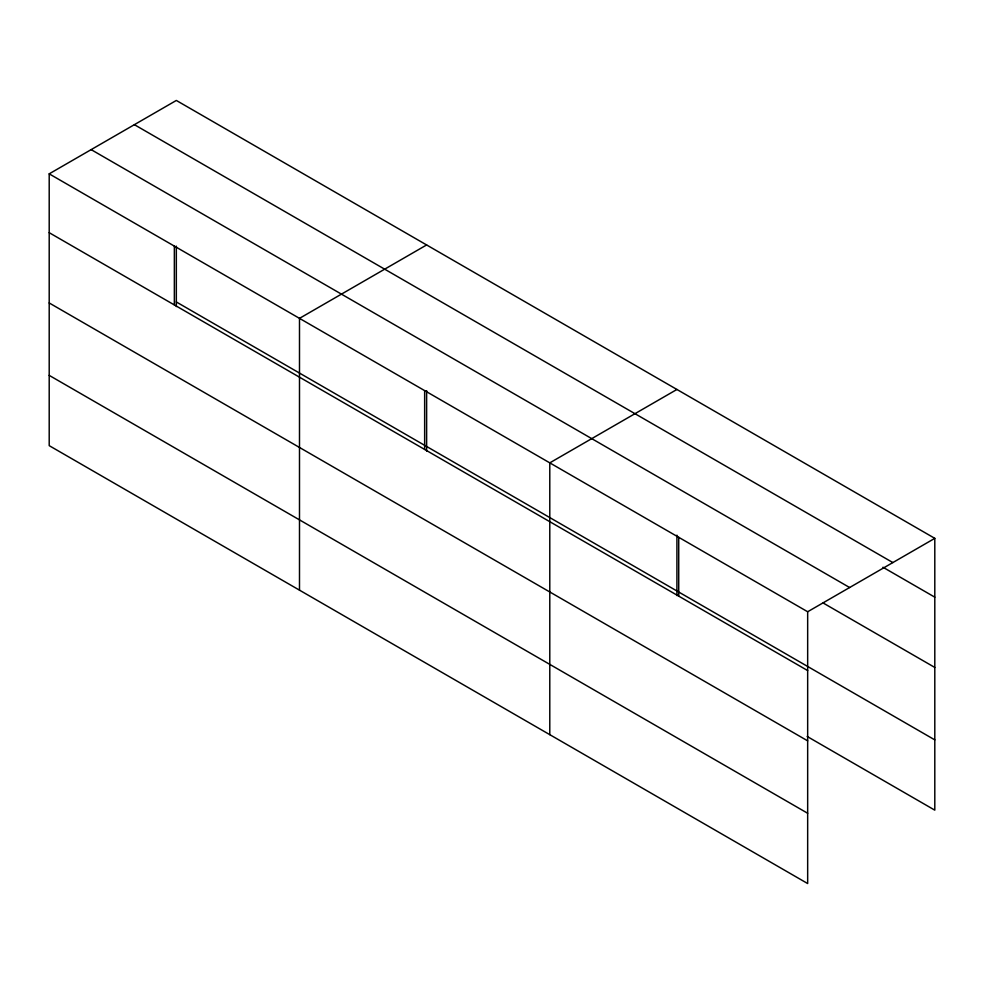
<?xml version="1.0" encoding="UTF-8"?>
<svg xmlns="http://www.w3.org/2000/svg" width="984" height="984" viewBox="0 0 984 984"><rect width="100%" height="100%" fill="white"/><g stroke="black" fill="none" stroke-linecap="round" stroke-linejoin="round"><path stroke-width="1.48" d="M49.2 173.848L807.667 611.753L807.667 883.546L49.2 445.654L49.2 173.848L176.333 100.454L934.8 538.346L934.8 810.152L807.188 736.475M426.626 244.954L299.493 318.361L299.493 590.154M676.918 389.467L549.785 462.861L549.785 734.667M807.667 611.753L934.8 538.346M134.377 124.673L892.845 562.565M882.956 567.239L934.8 597.165M91.155 149.63L849.622 587.522M823.141 602.983L934.8 667.447M176.333 301.965L934.8 739.87M49.2 232.679L807.667 670.571M49.2 302.961L807.667 740.854M49.2 375.371L807.667 813.264M678.726 537.301L678.726 596.132M676.918 535.161L676.918 595.566M426.626 390.66L426.626 451.053M424.645 390.611L424.645 449.43M176.333 246.148L176.333 306.553M174.352 246.111L174.352 304.929"/></g></svg>
